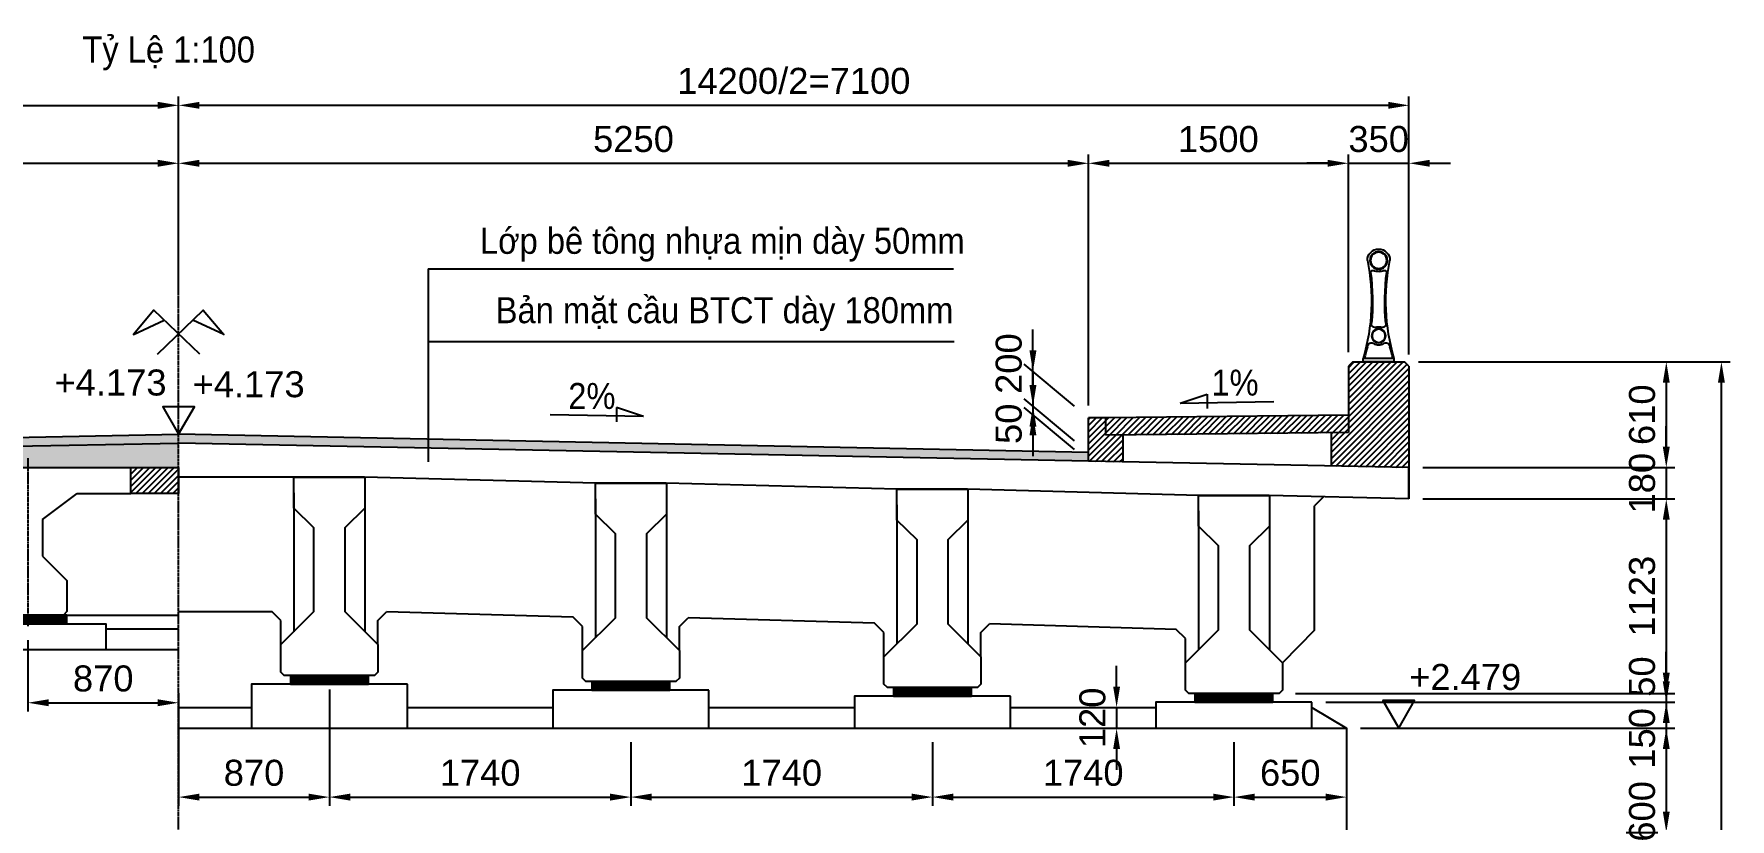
# Model space of a CAD drawing. Header units: millimetres. Extents: x 226202 to 432323, y 191488 to 280899.
# Drawn here: x 412404 to 422192, y 256607 to 261134 of the extents above; entities that cross this region are included whole.
import ezdxf

# ---------------------------------------------------------------- set-up
doc = ezdxf.new("R2010")
doc.units = ezdxf.units.MM
doc.header["$LTSCALE"] = 10
doc.header["$MEASUREMENT"] = 0
doc.linetypes.add('CENTER', pattern=[2, 1.25, -0.25, 0.25, -0.25])
doc.linetypes.add('DASHED2', pattern=[0.375, 0.25, -0.125])
for name, color, linetype in [('Bridge', 3, 'Continuous'), ('CENTER', 8, 'CENTER'), ('COLUM', 8, 'DASHED2'), ('dim', 1, 'Continuous'), ('Lien', 3, 'Continuous'), ('Manh', 8, 'Continuous'), ('TEXT', 3, 'Continuous')]:
    doc.layers.add(name, color=color, linetype=linetype)
doc.styles.add('ARIAL', font='VNARIAL.TTF')
doc.styles.add('Dim', font='arial.ttf')
doc.dimstyles.new('1-100', dxfattribs={"dimscale": 100, "dimtxt": 1.5, "dimasz": 1.2, "dimexe": 0.5, "dimexo": 0.8, "dimtad": 1, "dimdec": 0, "dimtxsty": 'Dim', "dimcen": 1.5, "dimclrd": 1, "dimclre": 8, "dimclrt": 3, "dimadec": 0, "dimazin": 0, "dimtfac": 1, "dimtdec": 0, "dimtix": 1, "dimtmove": 2, "dimatfit": 3, "dimfxl": 1, "dimarcsym": 0})

# ---------------------------------------------------------------- blocks, each defined once
blk = doc.blocks.new('Lancan')
at = {"layer": 'Lien', "color": 8}
for p, q in [((-90, 0), (-90, 20)), ((-90, 0), (-45, 0)), ((-83.7, 20), (83.7, 20)), ((-45, 0), (45, 0)), ((45, 0), (90, 0)), ((90, 0), (90, 20))]:
    blk.add_line(p, q, dxfattribs=at)
for centre, radius in [((0, 585), 50.8), ((0, 585), 46.6), ((0, 150), 40.9), ((0, 150), 37.6)]:
    blk.add_circle(centre, radius, dxfattribs=at)
for centre, radius, start, end in [((0, 585), 65.2, 90, 180), ((0, 585), 65.2, 0, 90), ((-1196.4, 351.6), 1155.1, 343.3182, 11.65953), ((-33.4, 514), 13.2, 63.17381, 170.46412), ((-1382.5, 344.6), 1347.1, 354.81236, 7.32127), ((0, 585), 65.2, 244.48628, 270), ((0, 585), 65.2, 270, 295.51372), ((33.4, 514), 13.2, 9.53588, 116.82619), ((1382.5, 344.6), 1347.1, 172.67873, 185.18764), ((1196.4, 351.6), 1155.1, 168.34047, 196.6818), ((-20.2, 218.6), 21.1, 168.5937, 269.602), ((-2.7, 162.7), 39, 85.96278, 116.88351), ((2.7, 162.7), 39, 63.11649, 94.03722), ((20.2, 218.6), 21.1, 270.398, 11.4063), ((-41.1, 85.3), 23.9, 50.79714, 179.09952), ((-2.7, 135.2), 39, 233.44825, 274.03722), ((2.7, 135.2), 39, 265.96278, 306.55175), ((41.1, 85.3), 23.9, 0.90048, 129.20286), ((-1041.4, 328), 1006, 342.17259, 346.06307), ((1041.4, 328), 1006, 193.93693, 197.82741)]:
    blk.add_arc(centre, radius, start, end, dxfattribs=at)
blk = doc.blocks.new('e')
at = {"layer": 'TEXT', "color": 9}
blk.add_lwpolyline([(0, 0), (383, 664), (-383, 664)], close=True, dxfattribs=at)
blk = doc.blocks.new('MCND')
at = {"layer": 'Bridge'}
for p, q in [((-205, 1054), (-205, 252.6)), ((205, 1054), (205, 252.6))]:
    blk.add_line(p, q, dxfattribs=at)
blk.add_lwpolyline([(205, 1143), (-205, 1143), (-205, 965), (-89, 851), (-89, 368), (-280, 178), (-280, 20), (-260, 0), (260, 0), (280, 20), (280, 178), (89, 368), (89, 851), (205, 965)], close=True, dxfattribs=at)
blk = doc.blocks.new('d1')
at = {"layer": 'CENTER'}
blk.add_line((0, 54.5), (0, -914.6), dxfattribs=at)
blk.add_line((0, 54.5), (0, -914.6), dxfattribs=at)
at = {"layer": 'Manh', "color": 3}
for p, q in [((-595, 0), (595, 0)), ((-595, -150), (-595, 0)), ((595, -150), (595, 0)), ((-595, -150), (-285, -150)), ((-285, -150), (-85, -300)), ((85, -300), (285, -150)), ((285, -150), (595, -150)), ((-85, -300), (-85, -510)), ((85, -300), (85, -510)), ((-85, -510), (-225, -650)), ((85, -510), (225, -650)), ((-225, -650), (-225, -830)), ((225, -650), (225, -830)), ((-205, -850), (-225, -830)), ((-205, -850), (205, -850)), ((225, -830), (205, -850))]:
    blk.add_line(p, q, dxfattribs=at)
blk = doc.blocks.new('*D11')
at = {"color": 8, "lineweight": -2, "transparency": 16777216}
for p, q in [((407989, 259000.5), (407989, 260438.2)), ((413239, 259640.3), (413239, 260438.2))]:
    blk.add_line(p, q, dxfattribs=at)
at = {"color": 1, "lineweight": -2, "transparency": 16777216}
blk.add_line((408109, 260388.2), (413119, 260388.2), dxfattribs=at)
at = {"color": 1, "transparency": 16777216}
for points in [[(408109, 260408.2), (408109, 260368.2), (407989, 260388.2)], [(413119, 260408.2), (413119, 260368.2), (413239, 260388.2)]]:
    blk.add_solid(points, dxfattribs=at)
at = {"layer": 'Defpoints', "color": 0, "transparency": 16777216}
for p in [(413239, 260388.2), (413239, 259560.3), (407989, 258920.5)]:
    blk.add_point(p, dxfattribs=at)
at = {"color": 3, "transparency": 16777216, "insert": (410614, 260527.3), "char_height": 150, "attachment_point": 5, "style": 'Dim'}
blk.add_mtext('5250', dxfattribs=at)
blk = doc.blocks.new('*D12')
at = {"color": 8, "lineweight": -2, "transparency": 16777216}
for p, q in [((413239, 259640.3), (413239, 260438.2)), ((418489, 258991.2), (418489, 260438.2))]:
    blk.add_line(p, q, dxfattribs=at)
at = {"color": 1, "lineweight": -2, "transparency": 16777216}
blk.add_line((413359, 260388.2), (418369, 260388.2), dxfattribs=at)
at = {"color": 1, "transparency": 16777216}
for points in [[(413359, 260408.2), (413359, 260368.2), (413239, 260388.2)], [(418369, 260408.2), (418369, 260368.2), (418489, 260388.2)]]:
    blk.add_solid(points, dxfattribs=at)
at = {"layer": 'Defpoints', "color": 0, "transparency": 16777216}
for p in [(418489, 260388.2), (413239, 259560.3), (418489, 258911.2)]:
    blk.add_point(p, dxfattribs=at)
at = {"color": 3, "transparency": 16777216, "insert": (415864, 260527.3), "char_height": 150, "attachment_point": 5, "style": 'Dim'}
blk.add_mtext('5250', dxfattribs=at)
blk = doc.blocks.new('*D13')
at = {"color": 8, "lineweight": -2, "transparency": 16777216}
for p, q in [((418489, 258991.2), (418489, 260438.2)), ((419989, 259298.5), (419989, 260438.2))]:
    blk.add_line(p, q, dxfattribs=at)
at = {"color": 1, "lineweight": -2, "transparency": 16777216}
blk.add_line((418609, 260388.2), (419869, 260388.2), dxfattribs=at)
at = {"color": 1, "transparency": 16777216}
for points in [[(418609, 260408.2), (418609, 260368.2), (418489, 260388.2)], [(419869, 260408.2), (419869, 260368.2), (419989, 260388.2)]]:
    blk.add_solid(points, dxfattribs=at)
at = {"layer": 'Defpoints', "color": 0, "transparency": 16777216}
for p in [(419989, 260388.2), (419989, 259218.5), (418489, 258911.2)]:
    blk.add_point(p, dxfattribs=at)
at = {"color": 3, "transparency": 16777216, "insert": (419239, 260527.3), "char_height": 150, "attachment_point": 5, "style": 'Dim'}
blk.add_mtext('1500', dxfattribs=at)
blk = doc.blocks.new('*D14')
at = {"color": 1, "lineweight": -2, "transparency": 16777216}
for p, q in [((419869, 260388.2), (419749, 260388.2)), ((419989, 260388.2), (420339, 260388.2)), ((420459, 260388.2), (420579, 260388.2))]:
    blk.add_line(p, q, dxfattribs=at)
at = {"color": 8, "lineweight": -2, "transparency": 16777216}
for p, q in [((419989, 259298.5), (419989, 260438.2)), ((420339, 259285.6), (420339, 260438.2))]:
    blk.add_line(p, q, dxfattribs=at)
at = {"color": 1, "transparency": 16777216}
for points in [[(419869, 260408.2), (419869, 260368.2), (419989, 260388.2)], [(420459, 260408.2), (420459, 260368.2), (420339, 260388.2)]]:
    blk.add_solid(points, dxfattribs=at)
at = {"layer": 'Defpoints', "color": 0, "transparency": 16777216}
for p in [(420339, 260388.2), (419989, 259218.5), (420339, 259205.6)]:
    blk.add_point(p, dxfattribs=at)
at = {"color": 3, "transparency": 16777216, "insert": (420164, 260527.3), "char_height": 150, "attachment_point": 5, "style": 'Dim'}
blk.add_mtext('350', dxfattribs=at)
blk = doc.blocks.new('*D15')
at = {"color": 8, "lineweight": -2, "transparency": 16777216}
for p, q in [((406139, 259885.3), (406139, 260772.4)), ((413239, 259885.3), (413239, 260772.4))]:
    blk.add_line(p, q, dxfattribs=at)
at = {"color": 1, "lineweight": -2, "transparency": 16777216}
blk.add_line((406259, 260722.4), (413119, 260722.4), dxfattribs=at)
at = {"color": 1, "transparency": 16777216}
for points in [[(406259, 260742.4), (406259, 260702.4), (406139, 260722.4)], [(413119, 260742.4), (413119, 260702.4), (413239, 260722.4)]]:
    blk.add_solid(points, dxfattribs=at)
at = {"layer": 'Defpoints', "color": 0, "transparency": 16777216}
for p in [(413239, 260722.4), (406139, 259805.3), (413239, 259805.3)]:
    blk.add_point(p, dxfattribs=at)
at = {"color": 3, "transparency": 16777216, "insert": (409689, 260862.5), "char_height": 150, "attachment_point": 5, "style": 'Dim'}
blk.add_mtext('14200/2=7100', dxfattribs=at)
blk = doc.blocks.new('*D16')
at = {"color": 8, "lineweight": -2, "transparency": 16777216}
for p, q in [((413239, 259885.3), (413239, 260772.4)), ((420339, 259885.3), (420339, 260772.4))]:
    blk.add_line(p, q, dxfattribs=at)
at = {"color": 1, "lineweight": -2, "transparency": 16777216}
blk.add_line((420219, 260722.4), (413359, 260722.4), dxfattribs=at)
at = {"color": 1, "transparency": 16777216}
for points in [[(413359, 260742.4), (413359, 260702.4), (413239, 260722.4)], [(420219, 260742.4), (420219, 260702.4), (420339, 260722.4)]]:
    blk.add_solid(points, dxfattribs=at)
at = {"layer": 'Defpoints', "color": 0, "transparency": 16777216}
for p in [(413239, 260722.4), (413239, 259805.3), (420339, 259805.3)]:
    blk.add_point(p, dxfattribs=at)
at = {"color": 3, "transparency": 16777216, "insert": (416789, 260862.5), "char_height": 150, "attachment_point": 5, "style": 'Dim'}
blk.add_mtext('14200/2=7100', dxfattribs=at)
blk = doc.blocks.new('*D21')
at = {"color": 8, "lineweight": -2, "transparency": 16777216}
for p, q in [((412369, 257639), (412369, 257227.9)), ((413239, 257333.3), (413239, 257227.9))]:
    blk.add_line(p, q, dxfattribs=at)
at = {"color": 1, "lineweight": -2, "transparency": 16777216}
blk.add_line((412489, 257277.9), (413119, 257277.9), dxfattribs=at)
at = {"color": 1, "transparency": 16777216}
for points in [[(412489, 257297.9), (412489, 257257.9), (412369, 257277.9)], [(413119, 257297.9), (413119, 257257.9), (413239, 257277.9)]]:
    blk.add_solid(points, dxfattribs=at)
at = {"layer": 'Defpoints', "color": 0, "transparency": 16777216}
for p in [(412369, 257719), (413239, 257413.3), (413239, 257277.9)]:
    blk.add_point(p, dxfattribs=at)
at = {"color": 3, "transparency": 16777216, "insert": (412804, 257417), "char_height": 150, "attachment_point": 5, "style": 'Dim'}
blk.add_mtext('870', dxfattribs=at)
blk = doc.blocks.new('*D22')
at = {"color": 8, "lineweight": -2, "transparency": 16777216}
for p, q in [((414109, 257355.1), (414109, 256683.9)), ((413239, 257253.3), (413239, 256683.9))]:
    blk.add_line(p, q, dxfattribs=at)
at = {"color": 1, "lineweight": -2, "transparency": 16777216}
blk.add_line((413359, 256733.9), (413989, 256733.9), dxfattribs=at)
at = {"color": 1, "transparency": 16777216}
for points in [[(413359, 256753.9), (413359, 256713.9), (413239, 256733.9)], [(413989, 256753.9), (413989, 256713.9), (414109, 256733.9)]]:
    blk.add_solid(points, dxfattribs=at)
at = {"layer": 'Defpoints', "color": 0, "transparency": 16777216}
for p in [(414109, 257435.1), (413239, 257333.3), (414109, 256733.9)]:
    blk.add_point(p, dxfattribs=at)
at = {"color": 3, "transparency": 16777216, "insert": (413674, 256873), "char_height": 150, "attachment_point": 5, "style": 'Dim'}
blk.add_mtext('870', dxfattribs=at)
blk = doc.blocks.new('*D23')
at = {"color": 8, "lineweight": -2, "transparency": 16777216}
for p, q in [((414109, 257355.1), (414109, 256683.9)), ((415849, 257050.7), (415849, 256683.9))]:
    blk.add_line(p, q, dxfattribs=at)
at = {"color": 1, "lineweight": -2, "transparency": 16777216}
blk.add_line((414229, 256733.9), (415729, 256733.9), dxfattribs=at)
at = {"color": 1, "transparency": 16777216}
for points in [[(414229, 256753.9), (414229, 256713.9), (414109, 256733.9)], [(415729, 256753.9), (415729, 256713.9), (415849, 256733.9)]]:
    blk.add_solid(points, dxfattribs=at)
at = {"layer": 'Defpoints', "color": 0, "transparency": 16777216}
for p in [(414109, 257435.1), (415849, 257130.7), (415849, 256733.9)]:
    blk.add_point(p, dxfattribs=at)
at = {"color": 3, "transparency": 16777216, "insert": (414979, 256873), "char_height": 150, "attachment_point": 5, "style": 'Dim'}
blk.add_mtext('1740', dxfattribs=at)
blk = doc.blocks.new('*D24')
at = {"color": 8, "lineweight": -2, "transparency": 16777216}
for p, q in [((415849, 257050.7), (415849, 256683.9)), ((417589, 257050.7), (417589, 256683.9))]:
    blk.add_line(p, q, dxfattribs=at)
at = {"color": 1, "lineweight": -2, "transparency": 16777216}
blk.add_line((415969, 256733.9), (417469, 256733.9), dxfattribs=at)
at = {"color": 1, "transparency": 16777216}
for points in [[(415969, 256753.9), (415969, 256713.9), (415849, 256733.9)], [(417469, 256753.9), (417469, 256713.9), (417589, 256733.9)]]:
    blk.add_solid(points, dxfattribs=at)
at = {"layer": 'Defpoints', "color": 0, "transparency": 16777216}
for p in [(415849, 257130.7), (417589, 257130.7), (417589, 256733.9)]:
    blk.add_point(p, dxfattribs=at)
at = {"color": 3, "transparency": 16777216, "insert": (416719, 256873), "char_height": 150, "attachment_point": 5, "style": 'Dim'}
blk.add_mtext('1740', dxfattribs=at)
blk = doc.blocks.new('*D25')
at = {"color": 8, "lineweight": -2, "transparency": 16777216}
for p, q in [((417589, 257050.7), (417589, 256683.9)), ((419329, 257050.7), (419329, 256683.9))]:
    blk.add_line(p, q, dxfattribs=at)
at = {"color": 1, "lineweight": -2, "transparency": 16777216}
blk.add_line((417709, 256733.9), (419209, 256733.9), dxfattribs=at)
at = {"color": 1, "transparency": 16777216}
for points in [[(417709, 256753.9), (417709, 256713.9), (417589, 256733.9)], [(419209, 256753.9), (419209, 256713.9), (419329, 256733.9)]]:
    blk.add_solid(points, dxfattribs=at)
at = {"layer": 'Defpoints', "color": 0, "transparency": 16777216}
for p in [(417589, 257130.7), (419329, 257130.7), (419329, 256733.9)]:
    blk.add_point(p, dxfattribs=at)
at = {"color": 3, "transparency": 16777216, "insert": (418459, 256873), "char_height": 150, "attachment_point": 5, "style": 'Dim'}
blk.add_mtext('1740', dxfattribs=at)
blk = doc.blocks.new('*D26')
at = {"color": 8, "lineweight": -2, "transparency": 16777216}
for p, q in [((419329, 257050.7), (419329, 256683.9)), ((419979, 256982.4), (419979, 256683.9))]:
    blk.add_line(p, q, dxfattribs=at)
at = {"color": 1, "lineweight": -2, "transparency": 16777216}
blk.add_line((419449, 256733.9), (419859, 256733.9), dxfattribs=at)
at = {"color": 1, "transparency": 16777216}
for points in [[(419449, 256753.9), (419449, 256713.9), (419329, 256733.9)], [(419859, 256753.9), (419859, 256713.9), (419979, 256733.9)]]:
    blk.add_solid(points, dxfattribs=at)
at = {"layer": 'Defpoints', "color": 0, "transparency": 16777216}
for p in [(419329, 257130.7), (419979, 257062.4), (419979, 256733.9)]:
    blk.add_point(p, dxfattribs=at)
at = {"color": 3, "transparency": 16777216, "insert": (419654, 256873), "char_height": 150, "attachment_point": 5, "style": 'Dim'}
blk.add_mtext('650', dxfattribs=at)
blk = doc.blocks.new('*D50')
at = {"color": 8, "lineweight": -2, "transparency": 16777216}
for p, q in [((420394, 259243.5), (421873.7, 259243.5)), ((420419, 258633.5), (421873.7, 258633.5))]:
    blk.add_line(p, q, dxfattribs=at)
at = {"color": 1, "lineweight": -2, "transparency": 16777216}
blk.add_line((421823.7, 259123.5), (421823.7, 258753.5), dxfattribs=at)
at = {"color": 1, "transparency": 16777216}
for points in [[(421803.7, 259123.5), (421843.7, 259123.5), (421823.7, 259243.5)], [(421803.7, 258753.5), (421843.7, 258753.5), (421823.7, 258633.5)]]:
    blk.add_solid(points, dxfattribs=at)
at = {"layer": 'Defpoints', "color": 0, "transparency": 16777216}
for p in [(420314, 259243.5), (420339, 258633.5), (421823.7, 258633.5)]:
    blk.add_point(p, dxfattribs=at)
at = {"color": 3, "transparency": 16777216, "insert": (421684.6, 258938.5), "char_height": 150, "attachment_point": 5, "rotation": 90, "style": 'Dim'}
blk.add_mtext('610', dxfattribs=at)
blk = doc.blocks.new('*D51')
at = {"color": 1, "lineweight": -2, "transparency": 16777216}
for p, q in [((421823.7, 258753.5), (421823.7, 258873.5)), ((421823.7, 258633.5), (421823.7, 258453.5)), ((421823.7, 258333.5), (421823.7, 258213.5))]:
    blk.add_line(p, q, dxfattribs=at)
at = {"color": 8, "lineweight": -2, "transparency": 16777216}
for p, q in [((420419, 258633.5), (421873.7, 258633.5)), ((420419, 258453.5), (421873.7, 258453.5))]:
    blk.add_line(p, q, dxfattribs=at)
at = {"color": 1, "transparency": 16777216}
for points in [[(421803.7, 258753.5), (421843.7, 258753.5), (421823.7, 258633.5)], [(421803.7, 258333.5), (421843.7, 258333.5), (421823.7, 258453.5)]]:
    blk.add_solid(points, dxfattribs=at)
at = {"layer": 'Defpoints', "color": 0, "transparency": 16777216}
for p in [(420339, 258633.5), (420339, 258453.5), (421823.7, 258453.5)]:
    blk.add_point(p, dxfattribs=at)
at = {"color": 3, "transparency": 16777216, "insert": (421684.6, 258543.5), "char_height": 150, "attachment_point": 5, "rotation": 90, "style": 'Dim'}
blk.add_mtext('180', dxfattribs=at)
blk = doc.blocks.new('*D52')
at = {"color": 8, "lineweight": -2, "transparency": 16777216}
for p, q in [((420419, 258453.5), (421873.7, 258453.5)), ((419684, 257330.7), (421873.7, 257330.7))]:
    blk.add_line(p, q, dxfattribs=at)
at = {"color": 1, "lineweight": -2, "transparency": 16777216}
blk.add_line((421823.7, 258333.5), (421823.7, 257450.7), dxfattribs=at)
at = {"color": 1, "transparency": 16777216}
for points in [[(421803.7, 258333.5), (421843.7, 258333.5), (421823.7, 258453.5)], [(421803.7, 257450.7), (421843.7, 257450.7), (421823.7, 257330.7)]]:
    blk.add_solid(points, dxfattribs=at)
at = {"layer": 'Defpoints', "color": 0, "transparency": 16777216}
for p in [(420339, 258453.5), (419604, 257330.7), (421823.7, 257330.7)]:
    blk.add_point(p, dxfattribs=at)
at = {"color": 3, "transparency": 16777216, "insert": (421684.6, 257892.1), "char_height": 150, "attachment_point": 5, "rotation": 90, "style": 'Dim'}
blk.add_mtext('1123', dxfattribs=at)
blk = doc.blocks.new('*D53')
at = {"color": 1, "lineweight": -2, "transparency": 16777216}
for p, q in [((421823.7, 257450.7), (421823.7, 257570.7)), ((421823.7, 257330.7), (421823.7, 257280.7)), ((421823.7, 257160.7), (421823.7, 257040.7))]:
    blk.add_line(p, q, dxfattribs=at)
at = {"color": 8, "lineweight": -2, "transparency": 16777216}
for p, q in [((419684, 257330.7), (421873.7, 257330.7)), ((419859, 257280.7), (421873.7, 257280.7))]:
    blk.add_line(p, q, dxfattribs=at)
at = {"color": 1, "transparency": 16777216}
for points in [[(421803.7, 257450.7), (421843.7, 257450.7), (421823.7, 257330.7)], [(421803.7, 257160.7), (421843.7, 257160.7), (421823.7, 257280.7)]]:
    blk.add_solid(points, dxfattribs=at)
at = {"layer": 'Defpoints', "color": 0, "transparency": 16777216}
for p in [(419604, 257330.7), (419779, 257280.7), (421823.7, 257280.7)]:
    blk.add_point(p, dxfattribs=at)
at = {"color": 3, "transparency": 16777216, "insert": (421684.6, 257428.8), "char_height": 150, "attachment_point": 5, "rotation": 90, "style": 'Dim'}
blk.add_mtext('50', dxfattribs=at)
blk = doc.blocks.new('*D54')
at = {"color": 1, "lineweight": -2, "transparency": 16777216}
for p, q in [((421823.7, 257400.7), (421823.7, 257520.7)), ((421823.7, 257280.7), (421823.7, 257130.7)), ((421823.7, 257010.7), (421823.7, 256890.7))]:
    blk.add_line(p, q, dxfattribs=at)
at = {"color": 8, "lineweight": -2, "transparency": 16777216}
for p, q in [((419859, 257280.7), (421873.7, 257280.7)), ((420059, 257130.7), (421873.7, 257130.7))]:
    blk.add_line(p, q, dxfattribs=at)
at = {"color": 1, "transparency": 16777216}
for points in [[(421803.7, 257400.7), (421843.7, 257400.7), (421823.7, 257280.7)], [(421803.7, 257010.7), (421843.7, 257010.7), (421823.7, 257130.7)]]:
    blk.add_solid(points, dxfattribs=at)
at = {"layer": 'Defpoints', "color": 0, "transparency": 16777216}
for p in [(419779, 257280.7), (419979, 257130.7), (421823.7, 257130.7)]:
    blk.add_point(p, dxfattribs=at)
at = {"color": 3, "transparency": 16777216, "insert": (421684.6, 257072.5), "char_height": 150, "attachment_point": 5, "rotation": 90, "style": 'Dim'}
blk.add_mtext('150', dxfattribs=at)
blk = doc.blocks.new('*D55')
at = {"color": 8, "lineweight": -2, "transparency": 16777216}
for p, q in [((420059, 257130.7), (421873.7, 257130.7)), ((420059, 256530.7), (421873.7, 256530.7))]:
    blk.add_line(p, q, dxfattribs=at)
at = {"color": 1, "lineweight": -2, "transparency": 16777216}
blk.add_line((421823.7, 257010.7), (421823.7, 256650.7), dxfattribs=at)
at = {"color": 1, "transparency": 16777216}
for points in [[(421803.7, 257010.7), (421843.7, 257010.7), (421823.7, 257130.7)], [(421803.7, 256650.7), (421843.7, 256650.7), (421823.7, 256530.7)]]:
    blk.add_solid(points, dxfattribs=at)
at = {"layer": 'Defpoints', "color": 0, "transparency": 16777216}
for p in [(419979, 257130.7), (419979, 256530.7), (421823.7, 256530.7)]:
    blk.add_point(p, dxfattribs=at)
at = {"color": 3, "transparency": 16777216, "insert": (421684.6, 256651.5), "char_height": 150, "attachment_point": 5, "rotation": 90, "style": 'Dim'}
blk.add_mtext('600', dxfattribs=at)
blk = doc.blocks.new('*D59')
at = {"color": 8, "lineweight": -2, "transparency": 16777216}
for p, q in [((420612.7, 259243.5), (422191.8, 259243.5)), ((420362.5, 250730.5), (422191.8, 250730.5))]:
    blk.add_line(p, q, dxfattribs=at)
at = {"color": 1, "lineweight": -2, "transparency": 16777216}
blk.add_line((422141.8, 250850.5), (422141.8, 259123.5), dxfattribs=at)
at = {"color": 1, "transparency": 16777216}
for points in [[(422121.8, 259123.5), (422161.8, 259123.5), (422141.8, 259243.5)], [(422121.8, 250850.5), (422161.8, 250850.5), (422141.8, 250730.5)]]:
    blk.add_solid(points, dxfattribs=at)
at = {"layer": 'Defpoints', "color": 0, "transparency": 16777216}
for p in [(420532.7, 259243.5), (422141.8, 259243.5), (420282.5, 250730.5)]:
    blk.add_point(p, dxfattribs=at)
at = {"color": 3, "transparency": 16777216, "insert": (422002.7, 254987), "char_height": 150, "attachment_point": 5, "rotation": 90, "style": 'Dim'}
blk.add_mtext('8513', dxfattribs=at)
blk = doc.blocks.new('*D63')
at = {"color": 1, "lineweight": -2, "transparency": 16777216}
for p, q in [((418169, 259309.1), (418169, 259429.1)), ((418169, 259189.1), (418169, 258989.1)), ((418169, 258869.1), (418169, 258749.1))]:
    blk.add_line(p, q, dxfattribs=at)
at = {"color": 8, "lineweight": -2, "transparency": 16777216}
for p, q in [((418409, 258987.7), (418119, 259231)), ((418409, 258787.7), (418119, 259031))]:
    blk.add_line(p, q, dxfattribs=at)
at = {"color": 1, "transparency": 16777216}
for points in [[(418149, 259309.1), (418189, 259309.1), (418169, 259189.1)], [(418149, 258869.1), (418189, 258869.1), (418169, 258989.1)]]:
    blk.add_solid(points, dxfattribs=at)
at = {"layer": 'Defpoints', "color": 0, "transparency": 16777216}
for p in [(418169, 258989.1), (418489, 258920.5), (418489, 258720.6)]:
    blk.add_point(p, dxfattribs=at)
at = {"color": 3, "transparency": 16777216, "insert": (418029.9, 259233.3), "char_height": 150, "attachment_point": 5, "rotation": 90, "style": 'Dim'}
blk.add_mtext('200', dxfattribs=at)
blk = doc.blocks.new('*D64')
at = {"color": 1, "lineweight": -2, "transparency": 16777216}
for p, q in [((418169, 259109.1), (418169, 259229.1)), ((418169, 258989.1), (418169, 258939.1)), ((418169, 258819.1), (418169, 258699.1))]:
    blk.add_line(p, q, dxfattribs=at)
at = {"color": 8, "lineweight": -2, "transparency": 16777216}
for p, q in [((418409, 258787.7), (418119, 259031)), ((418409, 258737.7), (418119, 258981))]:
    blk.add_line(p, q, dxfattribs=at)
at = {"color": 1, "transparency": 16777216}
for points in [[(418149, 259109.1), (418189, 259109.1), (418169, 258989.1)], [(418149, 258819.1), (418189, 258819.1), (418169, 258939.1)]]:
    blk.add_solid(points, dxfattribs=at)
at = {"layer": 'Defpoints', "color": 0, "transparency": 16777216}
for p in [(418169, 258939.1), (418489, 258720.6), (418489, 258670.5)]:
    blk.add_point(p, dxfattribs=at)
at = {"color": 3, "transparency": 16777216, "insert": (418029.9, 258886.2), "char_height": 150, "attachment_point": 5, "rotation": 90, "style": 'Dim'}
blk.add_mtext('50', dxfattribs=at)
blk = doc.blocks.new('*D65')
at = {"color": 1, "lineweight": -2, "transparency": 16777216}
for p, q in [((418651.8, 257370.7), (418651.8, 257490.7)), ((418651.8, 257250.7), (418651.8, 257130.7)), ((418651.8, 257010.7), (418651.8, 256890.7))]:
    blk.add_line(p, q, dxfattribs=at)
at = {"color": 8, "lineweight": -2, "transparency": 16777216}
for p, q in [((418539, 257250.7), (418701.8, 257250.7)), ((418539, 257130.7), (418701.8, 257130.7))]:
    blk.add_line(p, q, dxfattribs=at)
at = {"color": 1, "transparency": 16777216}
for points in [[(418631.8, 257370.7), (418671.8, 257370.7), (418651.8, 257250.7)], [(418631.8, 257010.7), (418671.8, 257010.7), (418651.8, 257130.7)]]:
    blk.add_solid(points, dxfattribs=at)
at = {"layer": 'Defpoints', "color": 0, "transparency": 16777216}
for p in [(418459, 257250.7), (418459, 257130.7), (418651.8, 257130.7)]:
    blk.add_point(p, dxfattribs=at)
at = {"color": 3, "transparency": 16777216, "insert": (418512.7, 257190.7), "char_height": 150, "attachment_point": 5, "rotation": 90, "style": 'Dim'}
blk.add_mtext('120', dxfattribs=at)

msp = doc.modelspace()

# ---------------------------------------------------------------- hatches: boundary and pattern name
h = msp.add_hatch()
h.set_pattern_fill('ANSI31', color=8, scale=200, style=0)
h.set_pattern_definition([(45, (-716517.353, -209894.462), (-17.67766953, 17.67766953), [])])
h.paths.add_polyline_path([(418589, 258820.5), (418589, 258920.5), (418489, 258920.5), (418489, 258670.5), (418689, 258666.5), (418689, 258821.6)])
h.paths.add_polyline_path([(419989, 258835.5), (419889, 258834.5), (419889, 258642.5), (420339, 258633.5), (420339, 259218.5), (420314, 259243.5), (420014, 259243.5), (419989, 259218.5)])
h.paths.add_polyline_path([(419989, 258835.5), (419989, 258935.5), (418589, 258920.5), (418589, 258820.5)])
h = msp.add_hatch()
h.set_pattern_fill('AR-B88', color=8, scale=5, angle=45, style=0)
h.set_pattern_definition([(135, (1542995.325, -209894.46), (28.2842712, 28.2842712), []), (45, (1542995.325, -209894.462), (42.42640687, 14.14213562), [40, -40])])
h.paths.add_polyline_path([(413239, 258825.6), (413239, 258775.5), (407989, 258670.5), (407989, 258720.6)])
h = msp.add_hatch()
h.set_pattern_fill('AR-B88', color=8, scale=5, angle=45, style=0)
h.set_pattern_definition([(45, (-716517.353, -209894.46), (-28.2842712, 28.2842712), []), (135, (-716517.353, -209894.462), (-42.42640687, 14.14213562), [40, -40])])
h.paths.add_polyline_path([(413239, 258825.6), (413239, 258775.5), (418489, 258670.5), (418489, 258720.6)])
h = msp.add_hatch()
h.set_pattern_fill('AR-CONC', color=8, scale=10, style=0)
h.set_pattern_definition([(50, (-716517.353, -209894.46), (71.7260183, -6.2752135), [7.5, -82.5]), (355, (-716517.35, -209894.46), (-13.8751334, 75.2192134), [6, -66]), (100.4514, (-716511.376, -209894.985), (57.850938, 68.9439542), [6.374019, -70.114211]), (46.1842, (-716517.35, -209874.46), (106.724105, -16.5519014), [11.25, -123.75]), (96.6356, (-716508.46, -209875.84), (93.4662706, 97.411787), [9.561029, -105.1713]), (351.1842, (-716517.35, -209874.46), (93.466195, 97.41186), [9, -99]), (21, (-716507.353, -209879.46), (59.6907052, -40.261889), [7.5, -82.5]), (326, (-716507.35, -209879.46), (24.331533, 72.5150045), [6, -66]), (71.4514, (-716502.38, -209882.82), (84.022263, 32.2530497), [6.374019, -70.114211]), (37.5, (-716517.353, -209894.462), (1.21598553, 33.2893854), [0, -65.2, 0, -67, 0, -66.25]), (7.5, (-716517.353, -209894.46), (26.3069537, 39.4411712), [0, -38.2, 0, -63.7, 0, -25.25]), (327.5, (-716539.653, -209894.462), (53.3822436, -2.2554872), [0, -25, 0, -78, 0, -103.5]), (317.5, (-716549.653, -209894.46), (58.318617, 10.0104982), [0, -32.5, 0, -51.8, 0, -73.5])])
h.paths.add_polyline_path([(408889, 258688.5), (408889, 258633.5), (409559, 258633.5), (409959, 258633.5), (411299, 258633.5), (411699, 258633.5), (413039, 258633.5), (413239, 258633.5), (413239, 258775.5)])
h.paths.add_polyline_path([(408889, 258633.5), (408889, 258688.5), (407989, 258670.5), (407989, 258633.5), (408219, 258633.5)])
h = msp.add_hatch()
h.set_pattern_fill('ANSI31', color=8, scale=200, style=0)
h.set_pattern_definition([(45, (-711297.353, -209894.176), (-17.67766953, 17.67766953), [])])
h.paths.add_polyline_path([(413239, 258633.8), (412964, 258633.8), (412964, 258483.5), (413239, 258483.5)])
h = msp.add_hatch()
h.set_pattern_fill('AR-PARQ1', color=8, scale=5, style=0)
h.set_pattern_definition([(90, (-711297.35, -209894.46), (-60, 60), [60, -60]), (90, (-711287.35, -209894.46), (-60, 60), [60, -60]), (90, (-711277.35, -209894.46), (-60, 60), [60, -60]), (90, (-711267.35, -209894.46), (-60, 60), [60, -60]), (90, (-711257.35, -209894.46), (-60, 60), [60, -60]), (90, (-711247.35, -209894.46), (-60, 60), [60, -60]), (90, (-711237.35, -209894.46), (-60, 60), [60, -60]), (0, (-711297.35, -209834.46), (60, -60), [60, -60]), (0, (-711297.35, -209824.46), (60, -60), [60, -60]), (0, (-711297.35, -209814.46), (60, -60), [60, -60]), (0, (-711297.35, -209804.46), (60, -60), [60, -60]), (0, (-711297.35, -209794.46), (60, -60), [60, -60]), (0, (-711297.35, -209784.46), (60, -60), [60, -60]), (0, (-711297.35, -209774.46), (60, -60), [60, -60])])
h.paths.add_polyline_path([(412369, 257783.5), (412369, 257733.5), (412594, 257733.5), (412594, 257783.5)])
h.paths.add_polyline_path([(412369, 257733.5), (412369, 257783.5), (412144, 257783.5), (412144, 257733.5)])
h = msp.add_hatch()
h.set_pattern_fill('AR-PARQ1', color=8, scale=5, style=0)
h.set_pattern_definition([(90, (-709557.35, -210242.86), (-60, 60), [60, -60]), (90, (-709547.35, -210242.86), (-60, 60), [60, -60]), (90, (-709537.35, -210242.86), (-60, 60), [60, -60]), (90, (-709527.35, -210242.86), (-60, 60), [60, -60]), (90, (-709517.35, -210242.86), (-60, 60), [60, -60]), (90, (-709507.35, -210242.86), (-60, 60), [60, -60]), (90, (-709497.35, -210242.86), (-60, 60), [60, -60]), (0, (-709557.35, -210182.86), (60, -60), [60, -60]), (0, (-709557.35, -210172.86), (60, -60), [60, -60]), (0, (-709557.35, -210162.86), (60, -60), [60, -60]), (0, (-709557.35, -210152.86), (60, -60), [60, -60]), (0, (-709557.35, -210142.86), (60, -60), [60, -60]), (0, (-709557.35, -210132.86), (60, -60), [60, -60]), (0, (-709557.35, -210122.86), (60, -60), [60, -60])])
h.paths.add_polyline_path([(414109, 257435.1), (414109, 257385.1), (414334, 257385.1), (414334, 257435.1)])
h.paths.add_polyline_path([(414109, 257385.1), (414109, 257435.1), (413884, 257435.1), (413884, 257385.1)])
h = msp.add_hatch()
h.set_pattern_fill('AR-PARQ1', color=8, scale=5, style=0)
h.set_pattern_definition([(90, (-707817.35, -210277.66), (-60, 60), [60, -60]), (90, (-707807.35, -210277.66), (-60, 60), [60, -60]), (90, (-707797.35, -210277.66), (-60, 60), [60, -60]), (90, (-707787.35, -210277.66), (-60, 60), [60, -60]), (90, (-707777.35, -210277.66), (-60, 60), [60, -60]), (90, (-707767.35, -210277.66), (-60, 60), [60, -60]), (90, (-707757.35, -210277.66), (-60, 60), [60, -60]), (0, (-707817.35, -210217.66), (60, -60), [60, -60]), (0, (-707817.35, -210207.66), (60, -60), [60, -60]), (0, (-707817.35, -210197.66), (60, -60), [60, -60]), (0, (-707817.35, -210187.66), (60, -60), [60, -60]), (0, (-707817.35, -210177.66), (60, -60), [60, -60]), (0, (-707817.35, -210167.66), (60, -60), [60, -60]), (0, (-707817.35, -210157.66), (60, -60), [60, -60])])
h.paths.add_polyline_path([(415849, 257400.3), (415849, 257350.3), (416074, 257350.3), (416074, 257400.3)])
h.paths.add_polyline_path([(415849, 257350.3), (415849, 257400.3), (415624, 257400.3), (415624, 257350.3)])
h = msp.add_hatch()
h.set_pattern_fill('AR-PARQ1', color=8, scale=5, style=0)
h.set_pattern_definition([(90, (-706077.35, -210312.46), (-60, 60), [60, -60]), (90, (-706067.35, -210312.46), (-60, 60), [60, -60]), (90, (-706057.35, -210312.46), (-60, 60), [60, -60]), (90, (-706047.35, -210312.46), (-60, 60), [60, -60]), (90, (-706037.35, -210312.46), (-60, 60), [60, -60]), (90, (-706027.35, -210312.46), (-60, 60), [60, -60]), (90, (-706017.35, -210312.46), (-60, 60), [60, -60]), (0, (-706077.35, -210252.46), (60, -60), [60, -60]), (0, (-706077.35, -210242.46), (60, -60), [60, -60]), (0, (-706077.35, -210232.46), (60, -60), [60, -60]), (0, (-706077.35, -210222.46), (60, -60), [60, -60]), (0, (-706077.35, -210212.46), (60, -60), [60, -60]), (0, (-706077.35, -210202.46), (60, -60), [60, -60]), (0, (-706077.35, -210192.46), (60, -60), [60, -60])])
h.paths.add_polyline_path([(417589, 257365.5), (417589, 257315.5), (417814, 257315.5), (417814, 257365.5)])
h.paths.add_polyline_path([(417589, 257315.5), (417589, 257365.5), (417364, 257365.5), (417364, 257315.5)])
h = msp.add_hatch()
h.set_pattern_fill('AR-PARQ1', color=8, scale=5, style=0)
h.set_pattern_definition([(90, (-704337.35, -210347.26), (-60, 60), [60, -60]), (90, (-704327.35, -210347.26), (-60, 60), [60, -60]), (90, (-704317.35, -210347.26), (-60, 60), [60, -60]), (90, (-704307.35, -210347.26), (-60, 60), [60, -60]), (90, (-704297.35, -210347.26), (-60, 60), [60, -60]), (90, (-704287.35, -210347.26), (-60, 60), [60, -60]), (90, (-704277.35, -210347.26), (-60, 60), [60, -60]), (0, (-704337.35, -210287.26), (60, -60), [60, -60]), (0, (-704337.35, -210277.26), (60, -60), [60, -60]), (0, (-704337.35, -210267.26), (60, -60), [60, -60]), (0, (-704337.35, -210257.26), (60, -60), [60, -60]), (0, (-704337.35, -210247.26), (60, -60), [60, -60]), (0, (-704337.35, -210237.26), (60, -60), [60, -60]), (0, (-704337.35, -210227.26), (60, -60), [60, -60])])
h.paths.add_polyline_path([(419329, 257330.7), (419329, 257280.7), (419554, 257280.7), (419554, 257330.7)])
h.paths.add_polyline_path([(419329, 257280.7), (419329, 257330.7), (419104, 257330.7), (419104, 257280.7)])

# ---------------------------------------------------------------- linework, layer by layer
at = {"color": 1}
for p, q in [((414678.5, 259780.5), (417709.6, 259780.5)), ((414678.5, 259780.5), (414678.5, 258667)), ((414678.5, 259361.3), (417714.8, 259361.3)), ((407989, 258720.6), (413239, 258825.6)), ((418489, 258720.6), (413239, 258825.6))]:
    msp.add_line(p, q, dxfattribs=at)
at = {"color": 7}
for p, q in [((419019.4, 259005.9), (419175.2, 259057.8)), ((419019.4, 259005.9), (419558.1, 259015.5)), ((419175.2, 259057.8), (419175.2, 258975.1)), ((415922, 258928.9), (415383.2, 258938.6)), ((415922, 258928.9), (415766.1, 258980.9)), ((415766.1, 258980.9), (415766.1, 258898.2))]:
    msp.add_line(p, q, dxfattribs=at)
at = {"color": 3}
for p, q in [((418489, 258670.5), (418489, 258920.5)), ((418589, 258920.5), (418489, 258920.5)), ((419989, 258935.5), (418589, 258920.5)), ((418589, 258820.5), (418589, 258920.5)), ((419989, 258835.5), (418589, 258820.5)), ((418689, 258666.5), (418689, 258821.6)), ((407989, 258670.5), (413239, 258775.5)), ((420339, 258633.5), (413239, 258775.5)), ((420339, 258453.5), (420339, 258633.5)), ((413906, 258578.1), (413239, 258578.1)), ((412464, 257783.5), (413239, 257783.5)), ((413779, 257801.9), (413239, 257801.9))]:
    msp.add_line(p, q, dxfattribs=at)
for p, q in [((412819, 257703.7), (413239, 257703.7)), ((413239, 257250.7), (413659, 257250.7)), ((414559, 257250.7), (415399, 257250.7)), ((416299, 257250.7), (417139, 257250.7)), ((418039, 257250.7), (418879, 257250.7)), ((419779, 257250.7), (419979, 257130.7)), ((420145.9, 257130.7), (420413.2, 257130.7))]:
    msp.add_line(p, q)
for points in [[(413361.1, 259288.3), (413096.9, 259540.9), (412978.9, 259400.5), (413156, 259484.3)], [(413361.1, 259288.3), (413096.9, 259540.9), (412978.9, 259400.5), (413156, 259484.3)], [(413116.9, 259288.3), (413381.1, 259540.9), (413499.1, 259400.5), (413321.9, 259484.3)], [(413116.9, 259288.3), (413381.1, 259540.9), (413499.1, 259400.5), (413321.9, 259484.3)]]:
    msp.add_lwpolyline(points)
for points in [[(412964, 258633.8), (413239, 258633.8), (413239, 258483.5), (412964, 258483.5)], [(411919, 257733.5), (412819, 257733.5), (412819, 257583.5), (411919, 257583.5)], [(412144, 257733.5), (412594, 257733.5), (412594, 257783.5), (412144, 257783.5)], [(413884, 257385.1), (414334, 257385.1), (414334, 257435.1), (413884, 257435.1)], [(414559, 257385.1), (413659, 257385.1), (413659, 257130.7), (414559, 257130.7)], [(416299, 257350.3), (415399, 257350.3), (415399, 257130.7), (416299, 257130.7)], [(415624, 257350.3), (416074, 257350.3), (416074, 257400.3), (415624, 257400.3)], [(417364, 257315.5), (417814, 257315.5), (417814, 257365.5), (417364, 257365.5)], [(419104, 257280.7), (419554, 257280.7), (419554, 257330.7), (419104, 257330.7)], [(418039, 257315.5), (417139, 257315.5), (417139, 257130.7), (418039, 257130.7)], [(419779, 257280.7), (418879, 257280.7), (418879, 257130.7), (419779, 257130.7)]]:
    msp.add_lwpolyline(points, close=True)
for points in [[(420339, 258453.5), (419532, 258473.7), (419126, 258473.7), (417792, 258508.5), (417386, 258508.5), (416052, 258543.3), (415646, 258543.3), (414312, 258578.1), (413906, 258578.1)], [(413239, 257583.7), (406499, 257583.7), (406499, 256530.7), (408249, 255830.7), (413239, 255830.7)], [(413239, 257130.7), (419979, 257130.7), (419979, 256530.7), (418229, 255830.7), (413239, 255830.7)]]:
    msp.add_lwpolyline(points, dxfattribs=at)
at = {"layer": 'dim', "linetype": 'CENTER'}
msp.add_line((413239, 250430.3), (413239, 259658.4), dxfattribs=at)
at = {"layer": 'Lien'}
for p, q in [((420014, 259243.5), (419989, 259218.5)), ((419989, 259218.5), (419989, 258835.5)), ((420014, 259243.5), (420314, 259243.5)), ((420339, 259218.5), (420314, 259243.5)), ((420339, 259218.5), (420339, 258453.5)), ((419889, 258834.5), (419889, 258642.5)), ((419844, 258462.6), (419794, 258412.6)), ((419794, 257695.7), (419794, 258412.6)), ((413829, 257751.9), (413779, 257801.9)), ((413829, 257613.1), (413829, 257751.9)), ((414389, 257751.9), (414439, 257801.9)), ((414389, 257613.1), (414389, 257751.9)), ((415515.4, 257770.7), (414439, 257801.9)), ((415569, 257717.1), (415515.4, 257770.7)), ((415569, 257578.3), (415569, 257717.1)), ((416129, 257717.1), (416179, 257767.1)), ((416129, 257578.3), (416129, 257717.1)), ((417255.4, 257735.9), (416179, 257767.1)), ((417309, 257682.3), (417255.4, 257735.9)), ((417869, 257682.3), (417919, 257732.3)), ((418995.4, 257701.1), (417919, 257732.3)), ((417309, 257543.5), (417309, 257682.3)), ((417869, 257543.5), (417869, 257682.3)), ((419049, 257647.5), (418995.4, 257701.1)), ((419049, 257508.7), (419049, 257647.5)), ((419794, 257695.7), (419609, 257508.7))]:
    msp.add_line(p, q, dxfattribs=at)

# ---------------------------------------------------------------- block references
msp.add_blockref('d1', (412369, 258633.5))
at = {"xscale": -1}
for p in [(414109, 257435.1), (415849, 257400.3), (417589, 257365.5), (419329, 257330.7)]:
    msp.add_blockref('MCND', p, dxfattribs=at)
at = {"layer": 'COLUM', "xscale": 0.2399999999906868, "yscale": 0.2399999999906868, "zscale": 0.2399999999906868}
for p in [(413239, 258825.6), (420279.6, 257130.7)]:
    msp.add_blockref('e', p, dxfattribs=at)
at = {"layer": 'Lien', "xscale": -1}
msp.add_blockref('Lancan', (420164, 259243.5), dxfattribs=at)

# ---------------------------------------------------------------- texts
at = {"color": 7, "style": 'ARIAL'}
for s, p in [('+4.173', (412522.5, 259049.3)), ('+4.173', (413319.5, 259039.5)), ('+2.479', (420340, 257351.5))]:
    msp.add_text(s, height=150, dxfattribs=at).set_placement(p)
at = {"layer": 'TEXT', "style": 'ARIAL', "width": 0.9}
msp.add_text('Tû LÖ 1:100', height=150, rotation=360, dxfattribs=at).set_placement((412683.6, 260969.3))
for s, p in [('Líp bª t«ng nhùa mÞn dµy 50mm', (414978, 259866.2)), ('B¶n mÆt cÇu BTCT dµy 180mm', (415068.8, 259466.3)), ('1%', (419198.6, 259048.5)), ('2%', (415487.5, 258971.5))]:
    msp.add_text(s, height=150, dxfattribs=at).set_placement(p)

# ---------------------------------------------------------------- dimensions: what is measured, and where the dimension line sits
dim = msp.add_linear_dim(base=(413239, 260722.4), p1=(406139, 259805.3), p2=(413239, 259805.3), text='14200/2=<>', dimstyle='1-100')
dim.commit()
dim.dimension.update_dxf_attribs({"geometry": '*D15', "text_midpoint": (409689, 260862.5)})
dim = msp.add_linear_dim(base=(413239, 260722.4), p1=(420339, 259805.3), p2=(413239, 259805.3), angle=180, text='14200/2=<>', dimstyle='1-100')
dim.commit()
dim.dimension.update_dxf_attribs({"geometry": '*D16', "text_midpoint": (416789, 260862.5)})
for base, p1, p2, picture, middle in [((413239, 260388.2), (407989, 258920.5), (413239, 259560.3), '*D11', (410614, 260527.3)), ((418489, 260388.2), (413239, 259560.3), (418489, 258911.2), '*D12', (415864, 260527.3)), ((419989, 260388.2), (418489, 258911.2), (419989, 259218.5), '*D13', (419239, 260527.3)), ((420339, 260388.2), (419989, 259218.5), (420339, 259205.6), '*D14', (420164, 260527.3)), ((413239, 257277.9), (412369, 257719), (413239, 257413.3), '*D21', (412804, 257417)), ((414109, 256733.9), (413239, 257333.3), (414109, 257435.1), '*D22', (413674, 256873)), ((415849, 256733.9), (414109, 257435.1), (415849, 257130.7), '*D23', (414979, 256873)), ((417589, 256733.9), (415849, 257130.7), (417589, 257130.7), '*D24', (416719, 256873)), ((419329, 256733.9), (417589, 257130.7), (419329, 257130.7), '*D25', (418459, 256873)), ((419979, 256733.9), (419329, 257130.7), (419979, 257062.4), '*D26', (419654, 256873))]:
    dim = msp.add_linear_dim(base=base, p1=p1, p2=p2, dimstyle='1-100')
    dim.commit()
    dim.dimension.update_dxf_attribs({"geometry": picture, "text_midpoint": middle})
for base, p1, p2, picture, middle in [((418169, 258989.1), (418489, 258920.5), (418489, 258720.6), '*D63', (418029.9, 259233.3)), ((418169, 258939.1), (418489, 258720.6), (418489, 258670.5), '*D64', (418029.9, 258886.2)), ((421823.7, 257280.7), (419604, 257330.7), (419779, 257280.7), '*D53', (421684.6, 257428.8)), ((421823.7, 257130.7), (419779, 257280.7), (419979, 257130.7), '*D54', (421684.6, 257072.5)), ((421823.7, 256530.7), (419979, 257130.7), (419979, 256530.7), '*D55', (421684.6, 256651.5))]:
    dim = msp.add_linear_dim(base=base, p1=p1, p2=p2, angle=90, dimstyle='1-100')
    dim.commit()
    dim.dimension.update_dxf_attribs({"geometry": picture, "text_midpoint": middle, "dimtype": 160})
for base, p1, p2, picture, middle in [((422141.8, 259243.5), (420282.5, 250730.5), (420532.7, 259243.5), '*D59', (422002.7, 254987)), ((421823.7, 258633.5), (420314, 259243.5), (420339, 258633.5), '*D50', (421684.6, 258938.5)), ((421823.7, 258453.5), (420339, 258633.5), (420339, 258453.5), '*D51', (421684.6, 258543.5)), ((421823.7, 257330.7), (420339, 258453.5), (419604, 257330.7), '*D52', (421684.6, 257892.1)), ((418651.8, 257130.7), (418459, 257250.7), (418459, 257130.7), '*D65', (418512.7, 257190.7))]:
    dim = msp.add_linear_dim(base=base, p1=p1, p2=p2, angle=90, dimstyle='1-100')
    dim.commit()
    dim.dimension.update_dxf_attribs({"geometry": picture, "text_midpoint": middle})

doc.saveas('drawing.dxf')
